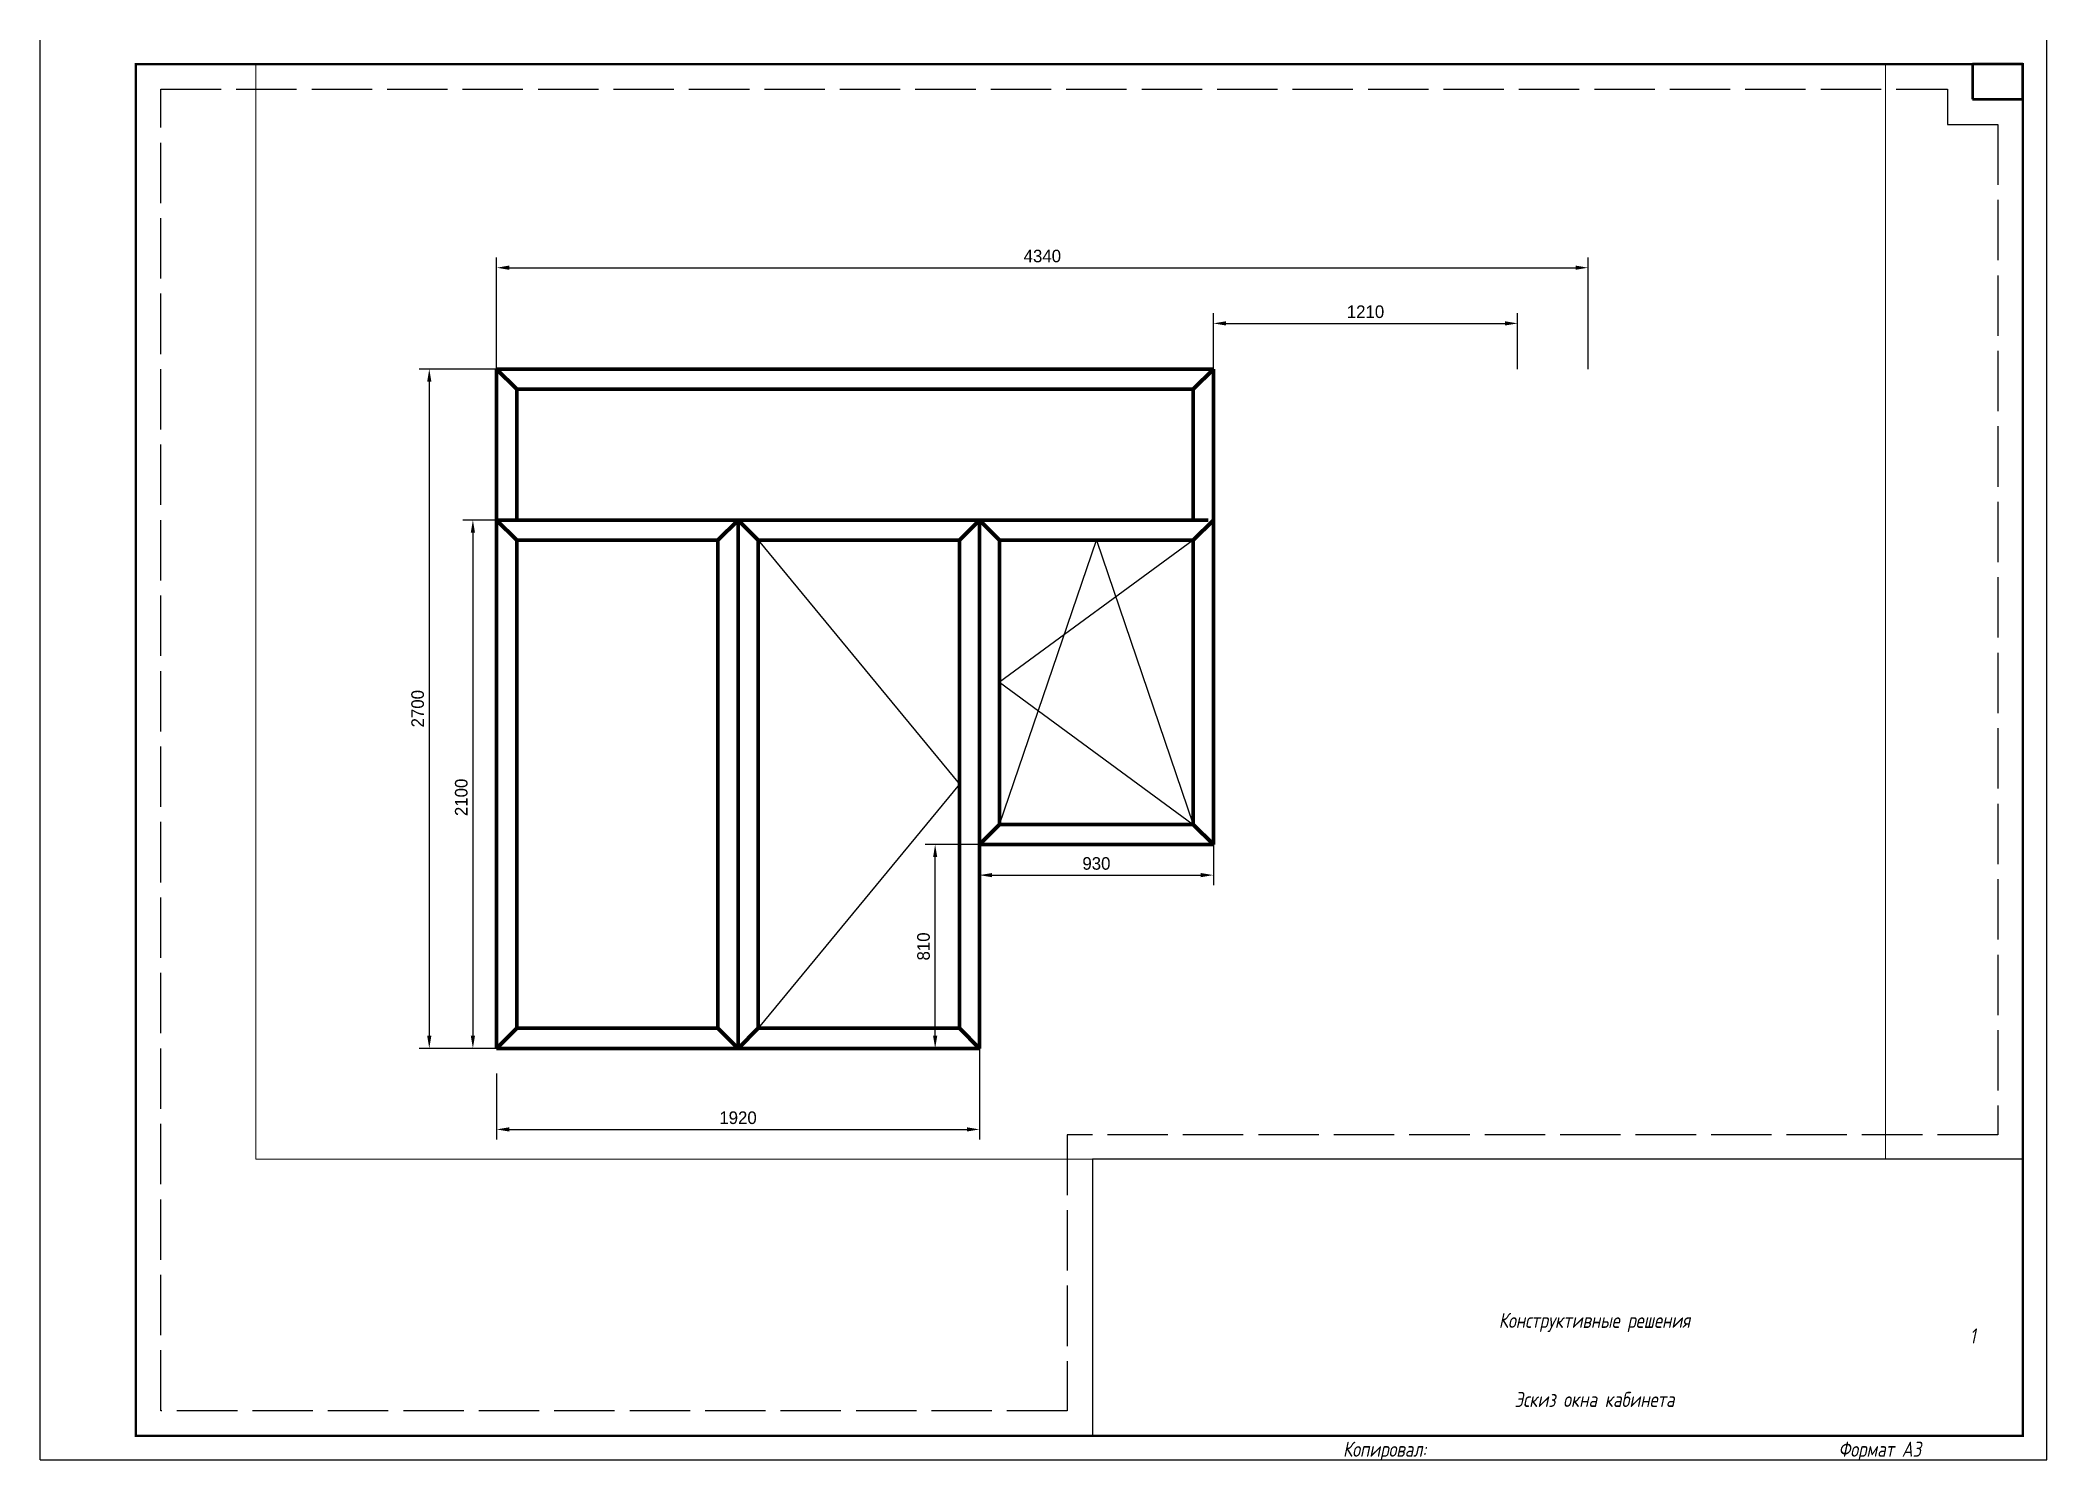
# Paper-space layout 'окно кабинет' of a CAD drawing. Header units: millimetres. Extents: x 455 to 854, y -9 to 273.
# The model-space entities are those that its viewports show. They can reach past a viewport. Long polylines and large blocks are cut down to what shows.
import ezdxf

# ---------------------------------------------------------------- set-up
doc = ezdxf.new("R2010")
doc.units = ezdxf.units.MM
doc.linetypes.add('ACAD_ISO02W100', pattern=[15, 12, -3])
doc.layers.add('08 Размеры', color=7, linetype='Continuous')
doc.layers.add('stamp', color=7, linetype='Continuous')
doc.layers.add('100 noprint', color=1, linetype='Continuous', plot=False)
doc.layers.add('noprint', color=2, linetype='Continuous', plot=False)
doc.styles.get("Standard").update_dxf_attribs({"font": 'Ubuntu-R.ttf'})
doc.styles.add('ГОСТ-ISOCPEUR', font='isocpeui.ttf', dxfattribs={"width": 0.8})
doc.dimstyles.new('ISO-25', dxfattribs={"dimtxt": 2.5, "dimasz": 2.5, "dimexe": 1.25, "dimexo": 0.625, "dimtad": 1, "dimtxsty": 'Standard', "dimcen": 2.5, "dimadec": 0, "dimazin": 0, "dimtfac": 1, "dimtmove": 0, "dimatfit": 3, "dimfxl": 1, "dimarcsym": 0})

# ---------------------------------------------------------------- blocks, each defined once
blk = doc.blocks.new('*D256')
at = {"layer": '08 Размеры', "color": 0, "lineweight": -2}
for p, q in [((27547.5, -28244.8), (27239.8, -28244.8)), ((27279.8, -28294.8), (27279.8, -30894.8)), ((27547.5, -30944.8), (27239.8, -30944.8))]:
    blk.add_line(p, q, dxfattribs=at)
at = {"layer": '08 Размеры', "color": 0}
for points in [[(27288.1, -28294.8), (27271.5, -28294.8), (27279.8, -28244.8)], [(27271.5, -30894.8), (27288.1, -30894.8), (27279.8, -30944.8)]]:
    blk.add_solid(points, dxfattribs=at)
at = {"layer": 'Defpoints', "color": 0}
for p in [(27547.5, -28244.8), (27279.8, -30944.8), (27547.5, -30944.8)]:
    blk.add_point(p, dxfattribs=at)
at = {"layer": '08 Размеры', "color": 0, "insert": (27233.7, -29594.8), "char_height": 50, "attachment_point": 5, "rotation": 90}
blk.add_mtext('2700', dxfattribs=at)
blk = doc.blocks.new('*D257')
at = {"layer": '08 Размеры', "color": 0, "lineweight": -2}
for p, q in [((27547.5, -28244.8), (27547.5, -27802)), ((27597.5, -27842), (31837.5, -27842)), ((31887.5, -28244.8), (31887.5, -27802))]:
    blk.add_line(p, q, dxfattribs=at)
at = {"layer": '08 Размеры', "color": 0}
for points in [[(27597.5, -27833.6), (27597.5, -27850.3), (27547.5, -27842)], [(31837.5, -27850.3), (31837.5, -27833.6), (31887.5, -27842)]]:
    blk.add_solid(points, dxfattribs=at)
at = {"layer": 'Defpoints', "color": 0}
for p in [(31887.5, -27842), (27547.5, -28244.8), (31887.5, -28244.8)]:
    blk.add_point(p, dxfattribs=at)
at = {"layer": '08 Размеры', "color": 0, "insert": (29717.5, -27795.8), "char_height": 50, "attachment_point": 5}
blk.add_mtext('4340', dxfattribs=at)
blk = doc.blocks.new('*D266')
at = {"layer": '08 Размеры', "color": 0, "lineweight": -2}
for p, q in [((29467.5, -30944.8), (29467.5, -31307)), ((27547.5, -31044.8), (27547.5, -31307)), ((27597.5, -31267), (29417.5, -31267))]:
    blk.add_line(p, q, dxfattribs=at)
at = {"layer": '08 Размеры', "color": 0}
for points in [[(27597.5, -31258.7), (27597.5, -31275.4), (27547.5, -31267)], [(29417.5, -31275.4), (29417.5, -31258.7), (29467.5, -31267)]]:
    blk.add_solid(points, dxfattribs=at)
at = {"layer": 'Defpoints', "color": 0}
for p in [(29467.5, -30944.8), (27547.5, -31044.8), (29467.5, -31267)]:
    blk.add_point(p, dxfattribs=at)
at = {"layer": '08 Размеры', "color": 0, "insert": (28507.5, -31220.9), "char_height": 50, "attachment_point": 5}
blk.add_mtext('1920', dxfattribs=at)
blk = doc.blocks.new('*D267')
at = {"layer": '08 Размеры', "color": 0, "lineweight": -2}
for p, q in [((29467.5, -30134.8), (29467.5, -30296.3)), ((30397.5, -30134.8), (30397.5, -30296.3)), ((29517.5, -30256.3), (30347.5, -30256.3))]:
    blk.add_line(p, q, dxfattribs=at)
at = {"layer": '08 Размеры', "color": 0}
for points in [[(29517.5, -30248), (29517.5, -30264.6), (29467.5, -30256.3)], [(30347.5, -30264.6), (30347.5, -30248), (30397.5, -30256.3)]]:
    blk.add_solid(points, dxfattribs=at)
at = {"layer": 'Defpoints', "color": 0}
for p in [(29467.5, -30134.8), (30397.5, -30134.8), (30397.5, -30256.3)]:
    blk.add_point(p, dxfattribs=at)
at = {"layer": '08 Размеры', "color": 0, "insert": (29932.5, -30210.2), "char_height": 50, "attachment_point": 5}
blk.add_mtext('930', dxfattribs=at)
blk = doc.blocks.new('*D269')
at = {"layer": '08 Размеры', "color": 0, "lineweight": -2}
for p, q in [((27547.5, -28844.8), (27413.3, -28844.8)), ((27453.3, -28894.8), (27453.3, -30894.8)), ((27547.5, -30944.8), (27413.3, -30944.8))]:
    blk.add_line(p, q, dxfattribs=at)
at = {"layer": '08 Размеры', "color": 0}
for points in [[(27461.6, -28894.8), (27445, -28894.8), (27453.3, -28844.8)], [(27445, -30894.8), (27461.6, -30894.8), (27453.3, -30944.8)]]:
    blk.add_solid(points, dxfattribs=at)
at = {"layer": 'Defpoints', "color": 0}
for p in [(27547.5, -28844.8), (27453.3, -30944.8), (27547.5, -30944.8)]:
    blk.add_point(p, dxfattribs=at)
at = {"layer": '08 Размеры', "color": 0, "insert": (27407.2, -29947.3), "char_height": 50, "attachment_point": 5, "rotation": 90}
blk.add_mtext('2100', dxfattribs=at)
blk = doc.blocks.new('*D271')
at = {"layer": '08 Размеры', "color": 0, "lineweight": -2}
for p, q in [((30397.5, -28244.8), (30397.5, -28023.3)), ((30447.5, -28063.3), (31557.5, -28063.3)), ((31607.5, -28244.8), (31607.5, -28023.3))]:
    blk.add_line(p, q, dxfattribs=at)
at = {"layer": '08 Размеры', "color": 0}
for points in [[(30447.5, -28055), (30447.5, -28071.6), (30397.5, -28063.3)], [(31557.5, -28071.6), (31557.5, -28055), (31607.5, -28063.3)]]:
    blk.add_solid(points, dxfattribs=at)
at = {"layer": 'Defpoints', "color": 0}
for p in [(31607.5, -28063.3), (30397.5, -28244.8), (31607.5, -28244.8)]:
    blk.add_point(p, dxfattribs=at)
at = {"layer": '08 Размеры', "color": 0, "insert": (31002.5, -28017.2), "char_height": 50, "attachment_point": 5}
blk.add_mtext('1210', dxfattribs=at)
blk = doc.blocks.new('*D360')
at = {"layer": '08 Размеры', "color": 0, "lineweight": -2}
for p, q in [((29467.5, -30134.8), (29251.3, -30134.8)), ((29291.3, -30894.8), (29291.3, -30184.8)), ((29467.5, -30944.8), (29251.3, -30944.8))]:
    blk.add_line(p, q, dxfattribs=at)
at = {"layer": '08 Размеры', "color": 0}
for points in [[(29299.6, -30184.8), (29283, -30184.8), (29291.3, -30134.8)], [(29283, -30894.8), (29299.6, -30894.8), (29291.3, -30944.8)]]:
    blk.add_solid(points, dxfattribs=at)
at = {"layer": 'Defpoints', "color": 0}
for p in [(29291.3, -30134.8), (29467.5, -30134.8), (29467.5, -30944.8)]:
    blk.add_point(p, dxfattribs=at)
at = {"layer": '08 Размеры', "color": 0, "insert": (29245.2, -30539.8), "char_height": 50, "attachment_point": 5, "rotation": 90}
blk.add_mtext('810', dxfattribs=at)

msp = doc.modelspace()

# ---------------------------------------------------------------- linework, layer by layer
at = {"color": 5, "lineweight": 80}
for p, q in [((27627.477, -28324.833), (27547.477, -28244.833)), ((27547.477, -28244.833), (27547.477, -30944.833)), ((29467.477, -28244.833), (27547.477, -28244.833)), ((29467.477, -28244.833), (30397.477, -28244.833)), ((30317.477, -28324.833), (30397.477, -28244.833)), ((30397.477, -28244.833), (30397.477, -30134.833)), ((27627.477, -28324.833), (27627.477, -28844.833)), ((30317.477, -28324.833), (27627.477, -28324.833)), ((30317.477, -28324.833), (30317.477, -28844.833)), ((27547.477, -28844.833), (29467.477, -28844.833)), ((27547.477, -28844.833), (27627.477, -28924.833)), ((28427.477, -28924.833), (28507.477, -28844.833)), ((28507.477, -28844.833), (28507.477, -30944.833)), ((28507.477, -28844.833), (28587.477, -28924.833)), ((28557.477, -28844.833), (30377.477, -28844.833)), ((29387.477, -28924.833), (29467.477, -28844.833)), ((29467.477, -30944.833), (29467.477, -28844.833)), ((29467.477, -28844.833), (29547.477, -28924.833)), ((30317.477, -28924.833), (30397.477, -28844.833)), ((27627.477, -28924.833), (28427.477, -28924.833)), ((27627.477, -28924.833), (27627.477, -30864.833)), ((28427.477, -28924.833), (28427.477, -30864.833)), ((28587.477, -28924.833), (28587.477, -30864.833)), ((28587.477, -28924.833), (29387.477, -28924.833)), ((29387.477, -30864.833), (29387.477, -28924.833)), ((29547.477, -30054.833), (29547.477, -28924.833)), ((29547.477, -28924.833), (30317.477, -28924.833)), ((30317.477, -28924.833), (30317.477, -30054.833)), ((29467.477, -30134.833), (29547.477, -30054.833)), ((29547.477, -30054.833), (30317.477, -30054.833)), ((30317.477, -30054.833), (30397.477, -30134.833)), ((29467.477, -30134.833), (30397.477, -30134.833)), ((27627.477, -30864.833), (27547.477, -30944.833)), ((27627.477, -30864.833), (28427.477, -30864.833)), ((28427.477, -30864.833), (28507.477, -30944.833)), ((28507.477, -30944.833), (28587.477, -30864.833)), ((28587.477, -30864.833), (29387.477, -30864.833)), ((29387.477, -30864.833), (29467.477, -30944.833)), ((27547.477, -30944.833), (29467.477, -30944.833))]:
    msp.add_line(p, q, dxfattribs=at)
at = {"color": 5}
for p, q in [((28587.477, -28924.833), (29387.477, -29894.833)), ((30317.477, -28924.833), (29547.477, -29489.833)), ((29547.477, -30054.833), (29932.477, -28924.833)), ((29932.477, -28924.833), (30317.477, -30054.833)), ((29547.477, -29489.833), (30317.477, -30054.833)), ((29387.477, -29894.833), (28587.477, -30864.833))]:
    msp.add_line(p, q, dxfattribs=at)
at = {"color": 1}
msp.add_line((29467.477, -30704.833), (29467.477, -30944.833), dxfattribs=at)

# ---------------------------------------------------------------- dimensions: what is measured, and where the dimension line sits
at = {"layer": '08 Размеры'}
for base, p1, p2, picture, middle in [((31887.477, -27841.953), (27547.477, -28244.833), (31887.477, -28244.833), '*D257', (29717.477, -27841.953)), ((30397.477, -30256.308), (29467.477, -30134.833), (30397.477, -30134.833), '*D267', (29932.477, -30256.308))]:
    dim = msp.add_linear_dim(base=base, p1=p1, p2=p2, dimstyle='ISO-25', override={"dimtxt": 50, "dimasz": 50, "dimexe": 40, "dimexo": 0, "dimgap": 20}, dxfattribs=at)
    dim.commit()
    dim.dimension.update_dxf_attribs({"geometry": picture, "text_midpoint": middle, "dimtype": 160})
for base, p1, p2, picture, middle in [((31607.477, -28063.303), (30397.477, -28244.833), (31607.477, -28244.833), '*D271', (31002.477, -28017.185)), ((29467.477, -31267.02), (27547.477, -31044.833), (29467.477, -30944.833), '*D266', (28507.477, -31220.902))]:
    dim = msp.add_linear_dim(base=base, p1=p1, p2=p2, dimstyle='ISO-25', override={"dimtxt": 50, "dimasz": 50, "dimexe": 40, "dimexo": 0, "dimgap": 20}, dxfattribs=at)
    dim.commit()
    dim.dimension.update_dxf_attribs({"geometry": picture, "text_midpoint": middle})
for base, p1, p2, picture, middle in [((27279.802, -30944.833), (27547.477, -28244.833), (27547.477, -30944.833), '*D256', (27233.684, -29594.833)), ((29291.312, -30134.833), (29467.477, -30944.833), (29467.477, -30134.833), '*D360', (29245.194, -30539.833))]:
    dim = msp.add_linear_dim(base=base, p1=p1, p2=p2, angle=90, dimstyle='ISO-25', override={"dimtxt": 50, "dimasz": 50, "dimexe": 40, "dimexo": 0, "dimgap": 20}, dxfattribs=at)
    dim.commit()
    dim.dimension.update_dxf_attribs({"geometry": picture, "text_midpoint": middle})
dim = msp.add_linear_dim(base=(27453.313, -30944.833), p1=(27547.477, -28844.833), p2=(27547.477, -30944.833), angle=90, dimstyle='ISO-25', override={"dimtxt": 50, "dimasz": 50, "dimexe": 40, "dimexo": 0, "dimgap": 20}, dxfattribs=at)
dim.commit()
dim.dimension.update_dxf_attribs({"geometry": '*D269', "text_midpoint": (27453.313, -29947.333), "dimtype": 160})

psp = doc.layouts.new('окно кабинет')

# ---------------------------------------------------------------- linework, layer by layer
at = {"layer": '100 noprint', "const_width": 0.475}
psp.add_lwpolyline([(849.4, 268.65), (474.19, 268.65), (474.19, -3.98), (849.4, -3.98)], close=True, dxfattribs=at)
at = {"layer": 'noprint'}
for p, q in [((455.19, -8.73), (455.19, 273.4)), ((854.15, -8.73), (854.15, 273.4)), ((455.19, -8.73), (854.15, -8.73))]:
    psp.add_line(p, q, dxfattribs=at)
at = {"layer": 'noprint', "linetype": 'ACAD_ISO02W100'}
psp.add_lwpolyline([(479.19, 263.65), (834.4, 263.65), (834.4, 256.65), (844.4, 256.65), (844.4, 55.87), (659.4, 55.87), (659.4, 1.02), (479.19, 1.02)], close=True, dxfattribs=at)
at = {"layer": 'stamp'}
psp.add_lwpolyline([(474.19, 268.65), (839.4, 268.65), (839.4, 261.65), (849.4, 261.65), (849.4, 51.02), (664.4, 51.02), (664.4, -3.98), (474.19, -3.98)], close=True, dxfattribs=at)
at = {"layer": 'stamp', "lineweight": 50}
psp.add_lwpolyline([(839.4, 261.65), (849.4, 261.65), (849.4, 268.65), (839.4, 268.65)], close=True, dxfattribs=at)

# ---------------------------------------------------------------- texts
at = {"layer": 'stamp', "lineweight": 35, "style": 'ГОСТ-ISOCPEUR', "width": 0.8}
for s, p in [('Копировал:', (714.21, -8.13)), ('Формат А3', (812.71, -8.13))]:
    psp.add_text(s, height=3, dxfattribs=at).set_placement(p)
at = {"layer": 'stamp', "lineweight": 35, "char_height": 3, "width": 70.1573, "attachment_point": 5, "style": 'ГОСТ-ISOCPEUR'}
for s, insert in [('{Конструктивные решения}', (764.21, 18.57)), ('{Эскиз окна кабинета}', (764.21, 3.26))]:
    psp.add_mtext(s, dxfattribs=dict(at, insert=insert))
at = {"layer": 'stamp', "ltscale": 100, "insert": (829.4, 15.87), "char_height": 3, "width": 20, "attachment_point": 4, "style": 'ГОСТ-ISOCPEUR'}
psp.add_mtext('\\pxqc;1', dxfattribs=at)

# ---------------------------------------------------------------- viewports
at = {"layer": '100 noprint'}
psp.add_viewport(center=(660.05, 159.84), size=(324, 217.6244), view_center_point=(29829.672, -29208.644), view_height=4352.48778, dxfattribs=at)

doc.saveas('drawing.dxf')
